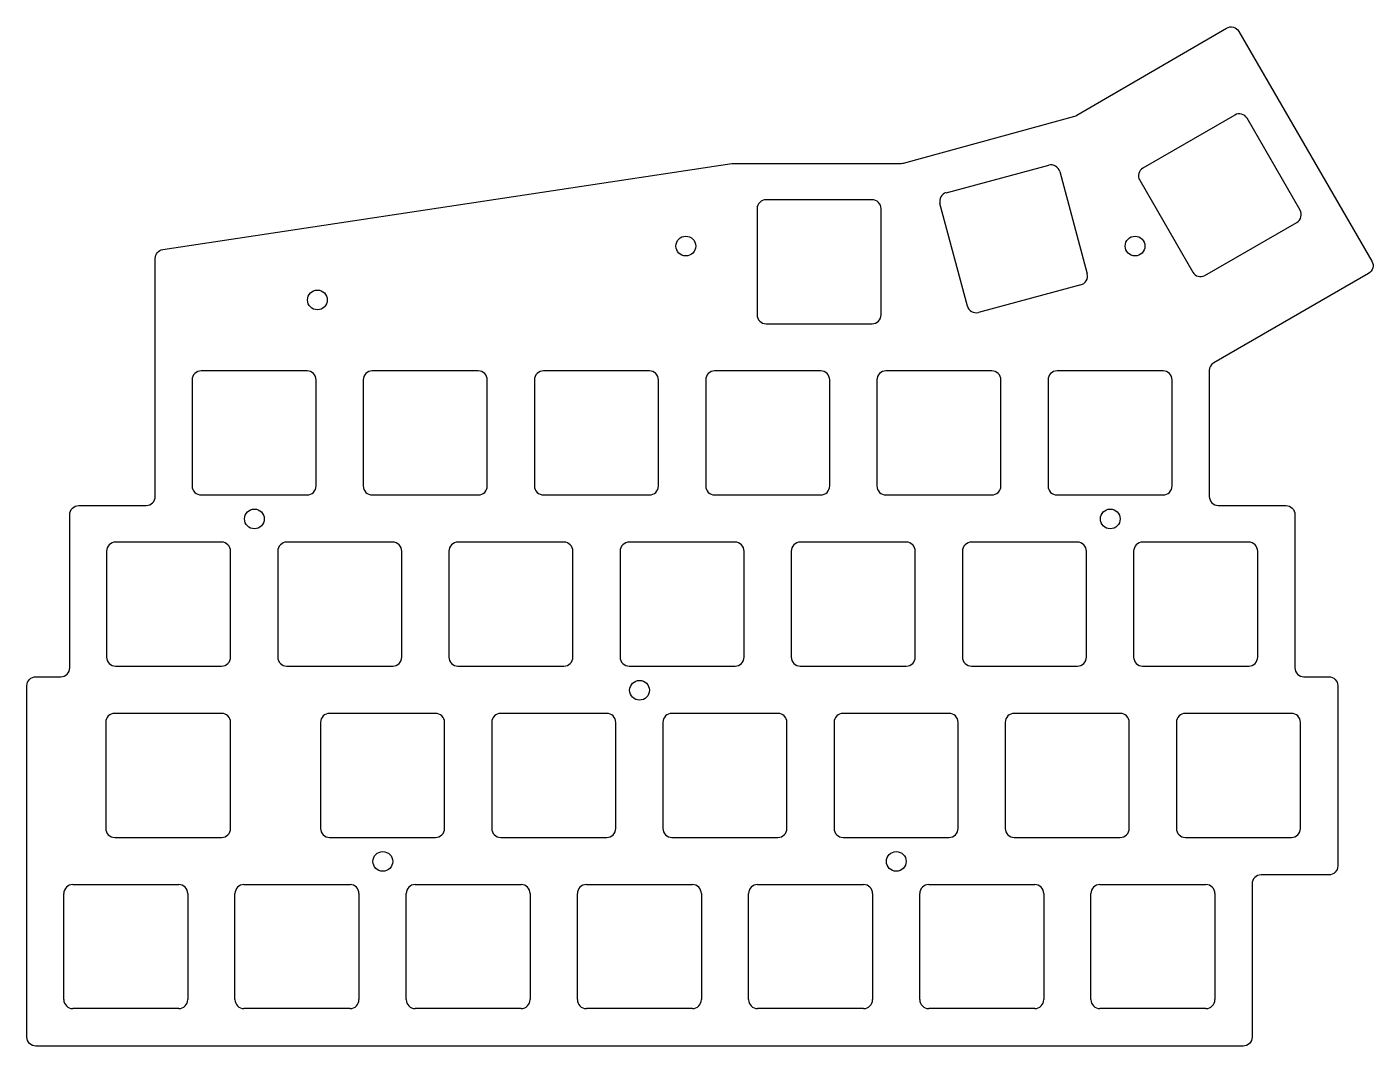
# Model space of a CAD drawing. Header units: millimetres. Extents: x -231 to -81, y 48 to 161.
import ezdxf

# ---------------------------------------------------------------- set-up
doc = ezdxf.new("R2010")
doc.units = ezdxf.units.MM
doc.layers.get('0').update_dxf_attribs({"linetype": 'CONTINUOUS'})

msp = doc.modelspace()

# ---------------------------------------------------------------- linework, layer by layer
for p, q in [((-128.31, 142.84), (-116.91, 145.9)), ((-115.69, 145.19), (-112.63, 133.8)), ((-125.96, 130.22), (-129.02, 141.62)), ((-113.34, 132.57), (-124.74, 129.52)), ((-226.52, 53.05), (-226.52, 64.85)), ((-225.52, 65.85), (-213.72, 65.85)), ((-212.72, 64.85), (-212.72, 53.05)), ((-207.47, 53.05), (-207.47, 64.85)), ((-206.47, 65.85), (-194.67, 65.85)), ((-193.67, 64.85), (-193.67, 53.05)), ((-188.42, 53.05), (-188.42, 64.85)), ((-187.42, 65.85), (-175.62, 65.85)), ((-174.62, 64.85), (-174.62, 53.05)), ((-169.37, 53.05), (-169.37, 64.85)), ((-168.37, 65.85), (-156.57, 65.85)), ((-155.57, 64.85), (-155.57, 53.05)), ((-150.32, 53.05), (-150.32, 64.85)), ((-149.32, 65.85), (-137.52, 65.85)), ((-136.52, 64.85), (-136.52, 53.05)), ((-131.27, 53.05), (-131.27, 64.85)), ((-130.27, 65.85), (-118.47, 65.85)), ((-117.47, 64.85), (-117.47, 53.05)), ((-112.22, 53.05), (-112.22, 64.85)), ((-111.22, 65.85), (-99.42, 65.85)), ((-98.42, 64.85), (-98.42, 53.05)), ((-213.72, 52.05), (-225.52, 52.05)), ((-194.67, 52.05), (-206.47, 52.05)), ((-175.62, 52.05), (-187.42, 52.05)), ((-156.57, 52.05), (-168.37, 52.05)), ((-137.52, 52.05), (-149.32, 52.05)), ((-118.47, 52.05), (-130.27, 52.05)), ((-99.42, 52.05), (-111.22, 52.05))]:
    msp.add_line(p, q)
for points in [[(-94.28, 48.87, -0.414214), (-95.28, 47.88), (-229.62, 47.88, -0.414214), (-230.63, 48.87), (-230.63, 87.97, -0.414214), (-229.62, 88.98), (-226.86, 88.98, 0.414214), (-225.86, 89.98), (-225.86, 107.03, -0.414214), (-224.86, 108.03), (-217.34, 108.03, 0.414214), (-216.34, 109.03), (-216.34, 135.53, -0.370918), (-215.49, 136.52), (-152.19, 146.09, -0.03753), (-152.04, 146.1), (-133.34, 146.1, 0.066985), (-133.07, 146.14), (-114.01, 151.36, 0.064942), (-113.77, 151.46), (-97.12, 161.15, -0.414843), (-95.75, 160.79), (-80.95, 135.22, -0.41447), (-81.32, 133.85), (-98.54, 123.9, 0.267863), (-99.04, 123.04), (-99.04, 109.03, 0.414214), (-98.04, 108.03), (-90.51, 108.03, -0.414214), (-89.51, 107.03), (-89.51, 89.98, 0.414214), (-88.51, 88.98), (-85.75, 88.98, -0.414214), (-84.75, 87.97), (-84.75, 67.92, -0.414214), (-85.75, 66.92), (-93.28, 66.92, 0.414214), (-94.28, 65.92)], [(-106.79, 144.22), (-100.89, 134, 0.41421), (-99.53, 133.63), (-89.31, 139.53, 0.414214), (-88.94, 140.9), (-94.84, 151.12, 0.414206), (-96.21, 151.48), (-106.43, 145.58, 0.414214)], [(-148.37, 128.25), (-136.57, 128.25, 0.414214), (-135.57, 129.25), (-135.57, 141.05, 0.414214), (-136.57, 142.05), (-148.37, 142.05, 0.414214), (-149.37, 141.05), (-149.37, 129.25, 0.414214)], [(-211.24, 109.2), (-199.44, 109.2, 0.414214), (-198.44, 110.2), (-198.44, 122, 0.414214), (-199.44, 123), (-211.24, 123, 0.414214), (-212.24, 122), (-212.24, 110.2, 0.414214)], [(-192.19, 109.2), (-180.39, 109.2, 0.414214), (-179.39, 110.2), (-179.39, 122, 0.414214), (-180.39, 123), (-192.19, 123, 0.414214), (-193.19, 122), (-193.19, 110.2, 0.414214)], [(-173.14, 109.2), (-161.34, 109.2, 0.414214), (-160.34, 110.2), (-160.34, 122, 0.414214), (-161.34, 123), (-173.14, 123, 0.414214), (-174.14, 122), (-174.14, 110.2, 0.414214)], [(-154.09, 109.2), (-142.29, 109.2, 0.414214), (-141.29, 110.2), (-141.29, 122, 0.414214), (-142.29, 123), (-154.09, 123, 0.414214), (-155.09, 122), (-155.09, 110.2, 0.414214)], [(-135.04, 109.2), (-123.24, 109.2, 0.414214), (-122.24, 110.2), (-122.24, 122, 0.414214), (-123.24, 123), (-135.04, 123, 0.414214), (-136.04, 122), (-136.04, 110.2, 0.414214)], [(-115.99, 109.2), (-104.19, 109.2, 0.414214), (-103.19, 110.2), (-103.19, 122, 0.414214), (-104.19, 123), (-115.99, 123, 0.414214), (-116.99, 122), (-116.99, 110.2, 0.414214)], [(-220.76, 90.15), (-208.96, 90.15, 0.414214), (-207.96, 91.15), (-207.96, 102.95, 0.414214), (-208.96, 103.95), (-220.76, 103.95, 0.414214), (-221.76, 102.95), (-221.76, 91.15, 0.414214)], [(-201.71, 90.15), (-189.91, 90.15, 0.414214), (-188.91, 91.15), (-188.91, 102.95, 0.414214), (-189.91, 103.95), (-201.71, 103.95, 0.414214), (-202.71, 102.95), (-202.71, 91.15, 0.414214)], [(-182.66, 90.15), (-170.86, 90.15, 0.414214), (-169.86, 91.15), (-169.86, 102.95, 0.414214), (-170.86, 103.95), (-182.66, 103.95, 0.414214), (-183.66, 102.95), (-183.66, 91.15, 0.414214)], [(-163.61, 90.15), (-151.81, 90.15, 0.414214), (-150.81, 91.15), (-150.81, 102.95, 0.414214), (-151.81, 103.95), (-163.61, 103.95, 0.414214), (-164.61, 102.95), (-164.61, 91.15, 0.414214)], [(-144.56, 90.15), (-132.76, 90.15, 0.414214), (-131.76, 91.15), (-131.76, 102.95, 0.414214), (-132.76, 103.95), (-144.56, 103.95, 0.414214), (-145.56, 102.95), (-145.56, 91.15, 0.414214)], [(-125.51, 90.15), (-113.71, 90.15, 0.414214), (-112.71, 91.15), (-112.71, 102.95, 0.414214), (-113.71, 103.95), (-125.51, 103.95, 0.414214), (-126.51, 102.95), (-126.51, 91.15, 0.414214)], [(-106.46, 90.15), (-94.66, 90.15, 0.414214), (-93.66, 91.15), (-93.66, 102.95, 0.414214), (-94.66, 103.95), (-106.46, 103.95, 0.414214), (-107.46, 102.95), (-107.46, 91.15, 0.414214)], [(-208.96, 84.9), (-220.86, 84.9, 0.414214), (-221.86, 83.9), (-221.86, 72.1, 0.414214), (-220.86, 71.1), (-208.96, 71.1, 0.414214), (-207.96, 72.1), (-207.96, 83.9, 0.414214)], [(-197.95, 83.9), (-197.95, 72.1, 0.414214), (-196.95, 71.1), (-185.15, 71.1, 0.414214), (-184.15, 72.1), (-184.15, 83.9, 0.414214), (-185.15, 84.9), (-196.95, 84.9, 0.414214)], [(-178.9, 83.9), (-178.9, 72.1, 0.414214), (-177.9, 71.1), (-166.1, 71.1, 0.414214), (-165.1, 72.1), (-165.1, 83.9, 0.414214), (-166.1, 84.9), (-177.9, 84.9, 0.414214)], [(-159.85, 83.9), (-159.85, 72.1, 0.414214), (-158.85, 71.1), (-147.05, 71.1, 0.414214), (-146.05, 72.1), (-146.05, 83.9, 0.414214), (-147.05, 84.9), (-158.85, 84.9, 0.414214)], [(-140.8, 83.9), (-140.8, 72.1, 0.414214), (-139.8, 71.1), (-128, 71.1, 0.414214), (-127, 72.1), (-127, 83.9, 0.414214), (-128, 84.9), (-139.8, 84.9, 0.414214)], [(-121.75, 83.9), (-121.75, 72.1, 0.414214), (-120.75, 71.1), (-108.95, 71.1, 0.414214), (-107.95, 72.1), (-107.95, 83.9, 0.414214), (-108.95, 84.9), (-120.75, 84.9, 0.414214)], [(-102.7, 83.9), (-102.7, 72.1, 0.414214), (-101.7, 71.1), (-89.9, 71.1, 0.414214), (-88.9, 72.1), (-88.9, 83.9, 0.414214), (-89.9, 84.9), (-101.7, 84.9, 0.414214)]]:
    msp.add_lwpolyline(points, format="xyb", close=True)
for centre in [(-157.3, 136.9), (-107.3, 136.9), (-198.3, 130.9), (-205.31, 106.53), (-110.06, 106.53), (-162.45, 87.47), (-191.02, 68.42), (-133.88, 68.42)]:
    msp.add_circle(centre, 1.1)
for centre, start, end in [((-116.65, 144.93), 15.0075, 105.0072), ((-128.05, 141.88), 105.0058, 195.0069), ((-113.6, 133.54), -74.9946, 15.006), ((-125, 130.48), 195.0068, 285.0071), ((-225.52, 64.85), 90, 180), ((-213.72, 64.85), 0, 90), ((-206.47, 64.85), 90, 180), ((-194.67, 64.85), 0, 90), ((-187.42, 64.85), 90, 180), ((-175.62, 64.85), 0, 90), ((-168.37, 64.85), 90, 180), ((-156.57, 64.85), 0, 90), ((-149.32, 64.85), 90, 180), ((-137.52, 64.85), 0, 90), ((-130.27, 64.85), 90, 180), ((-118.47, 64.85), 0, 90), ((-111.22, 64.85), 90, 180), ((-99.42, 64.85), 0, 90), ((-225.52, 53.05), 180, 270), ((-213.72, 53.05), -90, 0), ((-206.47, 53.05), 180, 270), ((-194.67, 53.05), -90, 0), ((-187.42, 53.05), 180, 270), ((-175.62, 53.05), -90, 0), ((-168.37, 53.05), 180, 270), ((-156.57, 53.05), -90, 0), ((-149.32, 53.05), 180, 270), ((-137.52, 53.05), -90, 0), ((-130.27, 53.05), 180, 270), ((-118.47, 53.05), -90, 0), ((-111.22, 53.05), 180, 270), ((-99.42, 53.05), -90, 0)]:
    msp.add_arc(centre, 1, start, end)

doc.saveas('drawing.dxf')
